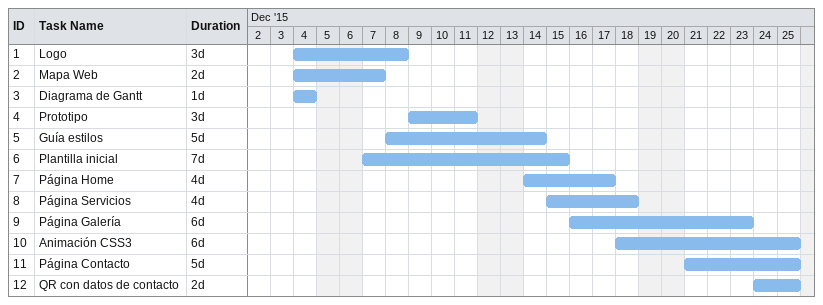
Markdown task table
| ID | Task | Duration | Start | Finish |
|---|---|---|---|---|
| 1 | Logo | 3d | 2015-12-04 | 2015-12-08 |
| 2 | Mapa Web | 2d | 2015-12-04 | 2015-12-07 |
| 3 | Diagrama de Gantt | 1d | 2015-12-04 | 2015-12-04 |
| 4 | Prototipo | 3d | 2015-12-09 | 2015-12-11 |
| 5 | Guía estilos | 5d | 2015-12-08 | 2015-12-14 |
| 6 | Plantilla inicial | 7d | 2015-12-07 | 2015-12-15 |
| 7 | Página Home | 4d | 2015-12-14 | 2015-12-17 |
| 8 | Página Servicios | 4d | 2015-12-15 | 2015-12-18 |
| 9 | Página Galería | 6d | 2015-12-16 | 2015-12-23 |
| 10 | Animación CSS3 | 6d | 2015-12-18 | 2015-12-25 |
| 11 | Página Contacto | 5d | 2015-12-21 | 2015-12-25 |
| 12 | QR con datos de contacto | 2d | 2015-12-24 | 2015-12-25 |
